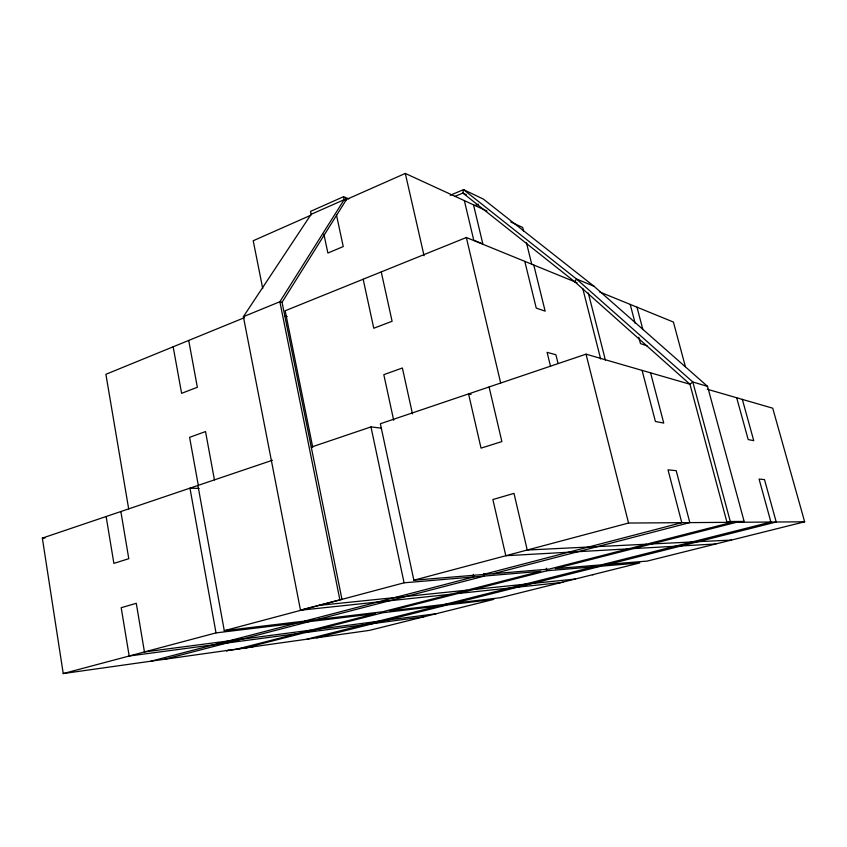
<?xml version="1.0" encoding="UTF-8"?>
<svg xmlns="http://www.w3.org/2000/svg" width="847" height="847" viewBox="0 0 847 847"><rect width="100%" height="100%" fill="white"/><g stroke="black" fill="none" stroke-linecap="round" stroke-linejoin="round"><path stroke-width="1.27" d="M345.904 200.4L344.126 199.701L311.135 214.312L243.385 316.683L300.463 610.052L341.966 599.358L282.051 302.294L345.904 200.4L345.258 197.436M744.142 521.434L730.294 521.508L726.991 522.355L689.956 384.242L574.753 281.765L576.511 279.023L593.98 286.254L707.531 386.359L744.142 521.434L740.924 522.25M348.858 198.865L343.49 196.737L310.521 211.379L311.135 214.312M310.913 215.202L253.221 240.739L262.729 288.562M345.089 200.083L405.3 173.434L486.951 211.019M450.202 195.297L463.521 189.633L483.288 199.045L593.98 286.254M455.083 196.345L462.875 193.052L466.369 194.694M475.04 205.535L478.301 204.169M243.385 316.683L279.87 301.744L344.126 199.701L343.49 196.737M244.412 317.678L105.896 374.289L128.68 508.888M577.082 282.718L466.337 237.509L285.164 310.764L312.744 447.332M245.334 647.881L382.622 612.773L493.822 599.348L369.493 630.369L63.229 673.566L42.35 538.099L272.438 460.249M311.262 447.121L370.965 426.92L381.214 428.127M707.531 386.359L692.814 381.997L689.956 384.242L586.029 354.162L380.367 423.744L413.865 580.206L549.205 569.11L731.914 522.313M63.229 673.566L216.017 632.889L375.316 613.662L237.245 649.024M224.275 630.687L404.083 582.81L540.735 571.291L382.685 611.767L224.275 630.687L197.923 485.458M413.865 580.206L628.548 523.044L804.65 521.805L772.718 408.19L707.213 389.228M150.925 661.2L296.789 623.138M304.624 621.095L473.875 576.923L473.293 574.34M483.012 574.541L681.793 522.673L668.018 469.841L676.202 470.667L689.818 522.61L493.547 573.673M164.498 659.284L309.187 621.634M316.958 619.623L484.505 576.034L483.923 573.483M228.605 650.242L226.424 650.803L253.168 646.78M546.908 570.762L389.948 610.899L500.397 597.707L639.813 562.927L546.908 570.762L546.304 568.21M736.498 522.281L555.325 568.612L647.214 561.085L804.65 521.805M307.069 639.167L438.164 606.071M445.12 604.313L593.546 566.834M601.455 564.833L770.908 522.038L759.071 479.063L764.502 479.614L776.223 522.006L608.633 564.24M316.778 637.802L446.845 605.023M453.748 603.286L600.798 566.22M297.255 633.651L129.189 656.012L121.195 607.701L136.282 603.318L144.445 651.946L311.05 630.115M305.026 632.614L423.818 616.817M318.737 629.109L436.247 613.715M300.463 610.052L302.654 609.819M562.016 582.334L563.086 582.228M301.617 610.094L451.218 594.213M458.026 593.493L561.212 582.535M319.563 605.319L467.004 590.168M473.706 589.48L575.134 579.062M592.424 574.753L593.44 574.647M628.199 548.877L505.807 555.727L492.88 499.529L513.991 493.388L527.236 550.021L646.452 544.208M633.694 548.57L715.747 543.986M651.788 543.943L731.469 540.058M42.35 538.099L44.965 538.046M199.13 488.454L189.961 488.158L216.017 632.889M471.133 394.363L468.56 393.897L481.043 448.127L501.869 441.583L489.09 386.952M284.719 315.973L287.271 316.566M282.051 302.294L279.87 301.744L339.827 599.56M647.14 345.862L640.459 343.586L638.807 337.265M599.602 291.919L673.418 322.051L685.371 366.613M510.773 221.988L522.684 227.472L523.626 231.284M574.753 281.765L462.875 193.052L463.521 189.633L576.511 279.023L692.814 381.997L730.294 521.508M742.343 399.403L753.745 440.662L748.197 439.572L736.678 397.762M636.986 307.175L642.884 329.642M650.581 372.839L663.741 423.087L655.409 421.467L642.1 370.393M630.21 304.412L635.176 323.363M588.305 292.998L605.467 360.346M582.747 288.478L600.65 358.959M586.029 354.162L628.548 523.044M533.779 265.047L545.15 311.145L536.246 308.107L524.791 261.374M558.057 363.501L555.897 354.745L547.088 352.331L550.518 366.296M526.442 242.729L531.768 264.338M473.515 204.836L482.843 243.936L473.759 240.22L464.357 200.612M466.337 237.509L500.641 382.855M405.3 173.434L424.072 255.741M381.245 271.919L392.097 321.267L373.771 328.244L363.162 279.224M412.478 413.897L402.378 367.99L383.818 374.66L393.686 420.25M336.471 214.958L343.247 246.562L327.884 253.052L323.903 234.196M370.965 426.92L404.083 582.81M188.712 340.441L197.351 387.27L181.607 393.326L173.159 346.794M214.429 479.878L205.525 431.568L189.59 437.338L198.304 485.331M120.867 511.535L128.786 558.702L113.879 563.382L106.129 516.522"/></g></svg>
